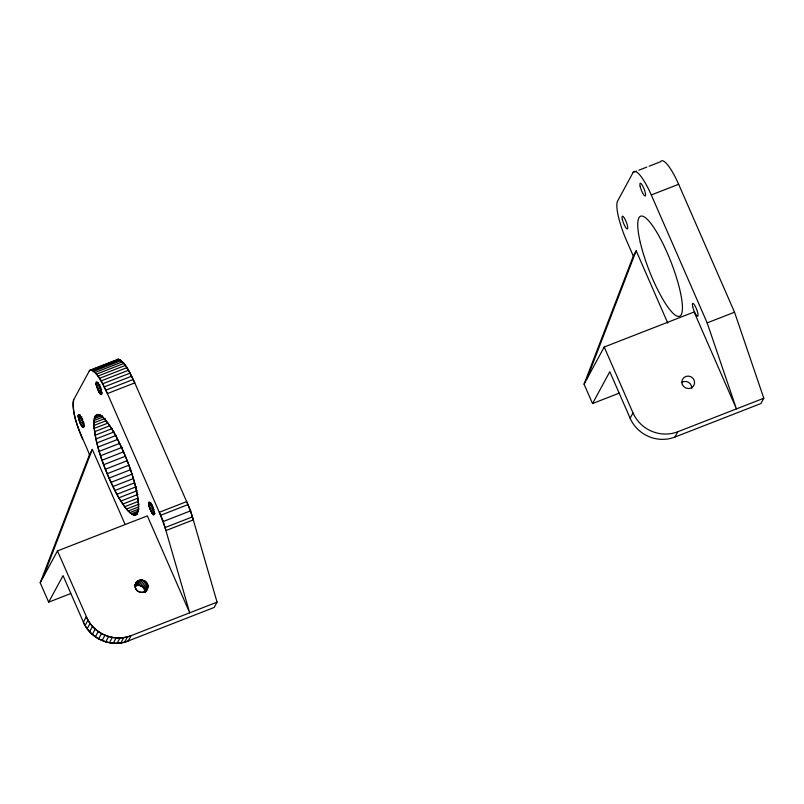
<?xml version="1.0" encoding="UTF-8"?>
<svg xmlns="http://www.w3.org/2000/svg" width="804" height="804" viewBox="0 0 804 804"><rect width="100%" height="100%" fill="white"/><g stroke="black" fill="none" stroke-linecap="round" stroke-linejoin="round"><path stroke-width="1.21" d="M96.038 383.397C97.746 378.583 102.329 392.111 101.646 394.372L100.389 394.151L99.023 392.151L96.55 386.02L96.038 383.397L98.319 382.513M148.539 503.575C150.247 498.761 154.83 512.289 154.147 514.55L153.443 514.801L152.237 513.485L149.052 506.188L148.539 503.575L150.82 502.681M93.857 422.844C96.088 399.789 114.892 433.336 117.515 439.145C127.786 460.39 137.152 483.013 138.569 506.811C136.348 529.866 117.545 496.319 114.912 490.51C104.651 469.265 95.274 446.652 93.857 422.844L105.254 418.402M78.179 415.819L78.983 414.864C88.551 427.406 81.485 433.959 78.179 415.819L80.46 414.934M147.635 588.176C150.268 580.156 136.469 576.548 135.183 585.041C133.725 592.357 145.594 595.493 147.635 588.176L145.333 592.417M40.2 582.779L57.466 550.931L147.353 515.897L189.694 612.809L163.302 521.474L107.414 393.548C102.862 385.478 99.827 373.649 90.631 369.92L89.264 371.036L73.727 399.688C71.114 418.984 82.943 437.296 89.445 454.702L40.2 582.779L48.672 602.156L70.722 593.563M43.074 577.473L92.319 449.396L124.942 524.047M619.231 393.146L592.538 403.558L584.066 384.171L633.311 256.094L636.185 250.788L667.802 323.148M586.94 378.865L636.185 250.788M89.445 454.702L92.319 449.396M48.672 602.156L63.054 575.624L83.375 622.145C90.38 638.879 111.324 647.813 128.198 640.969L214.176 607.452L217.06 602.146L190.669 510.811L134.781 382.885C130.228 374.815 127.183 362.976 117.987 359.257L89.867 370.272M85.093 625.542L87.968 620.236L57.466 550.931M87.174 628.738L90.058 623.432L87.968 620.236M89.606 631.703L92.49 626.396L90.058 623.432M92.349 634.396L95.234 629.08L92.49 626.396M95.374 636.778L98.259 631.472L95.234 629.08M98.651 638.818L101.525 633.512L98.259 631.472M102.118 640.507L104.992 635.19C113.223 638.627 122.731 638.889 131.072 635.662L217.06 602.146M134.479 585.674L136.449 582.237M137.574 581.161L134.7 586.478C138.77 583.372 145.283 586.84 145.001 591.945L147.886 586.639M136.077 585.724L138.951 580.418M105.746 641.803L108.62 636.497M137.615 585.332L140.489 580.026M139.213 585.342L142.097 580.036M109.485 642.697L112.359 637.391M140.78 585.734L143.655 580.428M142.207 586.488L145.082 581.181M113.284 643.18L116.168 637.873M143.403 587.563L146.288 582.257M144.308 588.89L147.182 583.583M144.851 590.377L147.725 585.071M117.103 643.25L119.987 637.944M145.846 591.714L146.991 589.593M120.901 642.899L123.776 637.592M124.61 642.135L127.484 636.828M636.547 171.091L633.13 172.428L617.593 201.08A34.391 7.497 68.7 0 0 626.537 240.587L633.311 256.094M584.066 384.171L604.206 347.026L694.103 311.982L736.444 408.894L707.168 322.876L651.28 194.95A34.924 7.618 68.7 0 0 633.13 172.428M592.538 403.558L609.794 371.709L630.125 418.231A34.391 33.004 28.5 0 0 674.938 437.054L760.926 403.538L763.8 398.231L734.534 312.203L678.646 184.287A34.924 7.618 68.7 0 0 660.486 161.765L649.089 166.207M630.125 418.231L632.999 412.924L604.206 347.026M674.938 437.054L677.812 431.748L763.8 398.231M116.62 360.363L117.987 359.257M91.545 369.971L118.902 359.298M93.827 369.257L113.203 361.699M92.601 370.423L119.967 359.75M93.787 371.267L121.153 360.604M95.093 372.503L122.449 361.84M96.49 374.111L123.846 363.448M97.967 376.071L125.323 365.408M99.505 378.352L126.861 367.689M638.828 170.207L646.808 167.091M101.083 380.935L128.439 370.272M96.209 384.593L98.49 383.709M96.55 386.02L99.967 384.684M102.681 383.789L130.047 373.126M97.033 387.588L100.45 386.252M97.636 389.196L101.053 387.87M104.289 386.865L131.645 376.202M98.309 390.754L101.726 389.417M99.023 392.151L101.304 391.267M105.877 390.131L133.233 379.468M99.736 393.307L102.007 392.422M78.259 416.864L80.541 415.98M78.521 418.191L81.938 416.854M651.28 194.95L678.646 184.287M78.933 419.698L82.35 418.361M79.475 421.296L82.902 419.959M95.385 415.829L98.812 414.492M94.741 417.015L100.44 414.794M80.119 422.894L83.546 421.557M94.269 418.593L102.249 415.477M80.822 424.381L84.249 423.045M93.978 420.542L103.093 416.985M81.546 425.668L83.827 424.783M82.229 426.683L84.51 425.788M93.917 425.487L106.46 420.603M94.168 428.442L107.847 423.115M94.581 431.698L109.404 425.919M95.184 435.215L112.279 428.552M95.947 438.974L114.178 431.869M96.872 442.944L116.248 435.386M97.947 447.084L117.334 439.527M99.183 451.366L119.706 443.366M100.55 455.757L122.208 447.315M102.038 460.22L123.705 451.778M103.646 464.732L125.303 456.28M105.354 469.234L127.012 460.792M107.153 473.697L128.811 465.255M109.022 478.099L130.68 469.657M110.952 482.39L132.61 473.948M112.922 486.541L133.434 478.541M114.912 490.51L134.288 482.953M116.922 494.279L136.298 486.721M118.922 497.807L137.162 490.701M120.901 501.073L137.997 494.41M122.841 504.048L137.655 498.269M124.731 506.701L138.409 501.374M126.55 509.022L139.082 504.138M128.278 510.982L138.539 506.982M148.71 504.771L150.991 503.877M129.916 512.58L139.042 509.022M149.052 506.188L152.469 504.862M131.444 513.786L138.288 511.123M149.534 507.756L152.951 506.43M132.851 514.6L137.414 512.821M134.127 515.012L137.544 513.686M135.253 515.022L137.534 514.138M150.137 509.374L153.554 508.038M150.81 510.922L154.227 509.595M151.524 512.329L153.805 511.434M152.237 513.485L154.519 512.59M152.891 514.329L155.172 513.434M187.925 504.631L186.649 501.616L159.292 512.289L160.569 515.294L187.925 504.631L189.925 509.756M163.302 521.474L190.669 510.811M192.387 516.912L193.292 519.897L165.936 530.56L165.031 527.575L192.387 516.912L190.307 510.781M707.168 322.876L734.534 312.203M101.525 633.512L104.992 635.19M160.569 515.294L165.031 527.575M677.812 431.748A34.391 33.004 28.5 0 1 632.999 412.924M681.39 382.603A6.452 6.191 28.5 0 1 691.711 388.553M82.671 439.195A34.391 7.497 68.7 0 1 73.727 399.688M89.264 371.036A34.924 7.618 68.7 0 1 107.414 393.548L134.781 382.885A34.924 7.618 68.7 0 0 117.364 359.589M134.65 586.508A6.452 6.191 28.5 0 1 144.961 592.468M86.259 616.839L83.375 622.145A34.391 33.004 28.5 0 0 128.198 640.969L131.072 635.662A34.391 33.004 28.5 0 1 86.259 616.839M682.375 384.603A6.452 6.191 28.5 0 0 693.37 386.211A6.452 6.191 28.5 0 0 688.968 376.141A6.452 6.191 28.5 0 0 682.375 384.603M640.185 186.468A6.834 1.487 68.7 0 0 645.099 196.025A6.834 1.487 68.7 0 0 642.929 186.407A6.834 1.487 68.7 0 0 640.185 186.468M622.336 219.391A6.834 1.487 68.7 0 0 627.251 228.949A6.834 1.487 68.7 0 0 625.07 219.331A6.834 1.487 68.7 0 0 622.336 219.391M692.686 306.646A6.834 1.487 68.7 0 0 697.601 316.203A6.834 1.487 68.7 0 0 695.43 306.585A6.834 1.487 68.7 0 0 692.686 306.646M640.255 242.326A53.727 11.718 68.7 0 0 678.938 316.444A53.727 11.718 68.7 0 0 661.049 239.904A53.727 11.718 68.7 0 0 640.255 242.326M135.635 588.518A6.452 6.191 28.5 0 0 146.629 590.126A6.452 6.191 28.5 0 0 142.228 580.056A6.452 6.191 28.5 0 0 135.635 588.518M96.319 385.076A6.834 1.487 68.7 0 0 101.234 394.633A6.834 1.487 68.7 0 0 99.063 385.015A6.834 1.487 68.7 0 0 96.319 385.076M78.47 418A6.834 1.487 68.7 0 0 83.385 427.557A6.834 1.487 68.7 0 0 81.204 417.939A6.834 1.487 68.7 0 0 78.47 418M148.82 505.254A6.834 1.487 68.7 0 0 153.735 514.801A6.834 1.487 68.7 0 0 151.564 505.193A6.834 1.487 68.7 0 0 148.82 505.254M96.39 440.934A53.727 11.718 68.7 0 0 135.072 515.052A53.727 11.718 68.7 0 0 117.183 438.502A53.727 11.718 68.7 0 0 96.39 440.934"/></g></svg>
